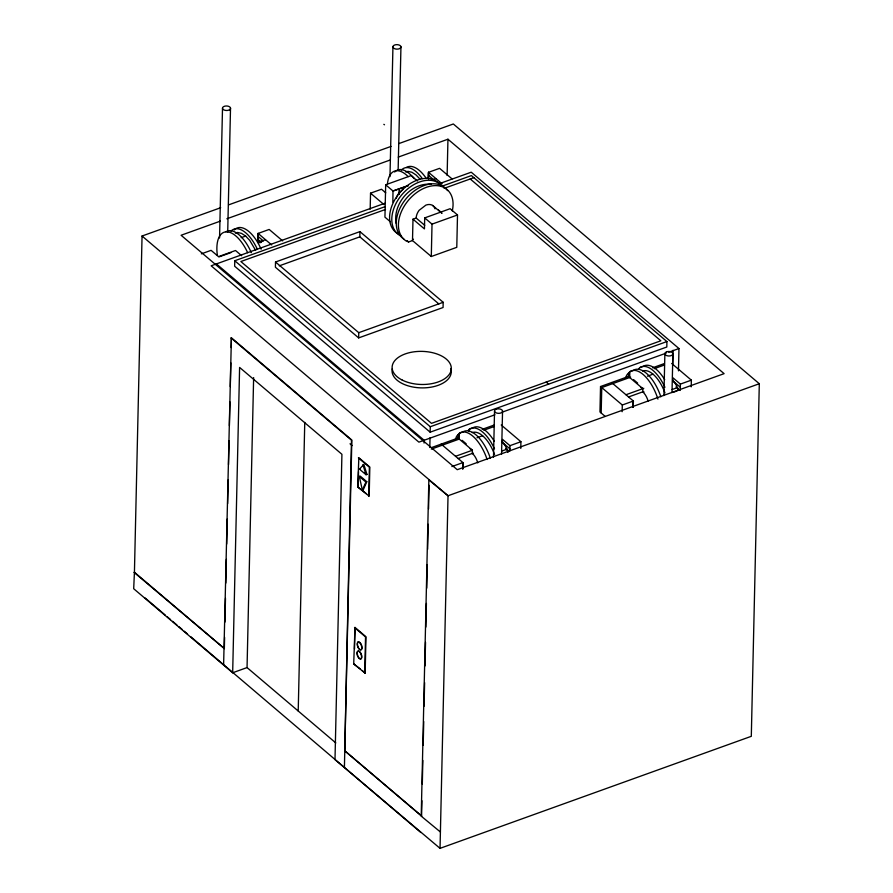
<?xml version="1.0" encoding="UTF-8"?>
<svg xmlns="http://www.w3.org/2000/svg" width="893" height="893" viewBox="0 0 893 893"><rect width="100%" height="100%" fill="white"/><g stroke="black" fill="none" stroke-linecap="round" stroke-linejoin="round"><path stroke-width="1.34" d="M257.954 242.316L258.11 233.43L269.173 229.445L282.646 240.876M428.417 178.656L428.528 172.316L439.59 168.331L452.037 178.89M509.936 448.833L502.48 442.56L502.547 439.378L509.948 445.674L509.881 450.954M680.366 387.261L672.909 380.998L672.976 377.817L680.377 384.102L680.31 389.381M134.062 572.38L224.344 648.575L134.43 572.246L133.693 588.733L232.671 672.764L247.048 667.584L335.801 742.92M134.43 572.246L142.054 236.02L220.694 207.712M219.555 237.973L222.502 108.321M227.704 232.213L230.517 108.142M223.607 665.062L231.399 337.788L351.842 440.037L344.787 750.823L421.585 816.023L344.787 750.823M224.344 648.575L224.601 637.423M224.947 622.097L225.482 598.41M225.829 583.073L226.364 559.386M226.71 544.049L227.28 518.967M227.637 503.641L228.173 479.943M228.519 464.617L229.054 440.919M229.401 425.593L229.936 401.906M230.294 386.569L230.829 362.882M231.175 347.544L231.399 337.788M385.129 206.64L234.77 260.756L234.647 266.214L430.158 432.179L666.803 347.009L666.926 341.561L471.415 175.586L441.343 186.414M232.671 672.764L239.603 367.425L341.919 454.291L334.998 759.619L440.037 848.35L751.303 736.312L759.307 383.733L453.331 123.982L398.937 143.561M247.048 667.584L253.634 377.583M257.91 242.327L258.11 233.43L271.673 244.939M262.207 241.445A11.509 5.425 70.2 0 0 260.845 241.836L258.11 239.737L258.11 233.43M275.524 262.006L275.401 267.23L358.651 337.9L443.062 307.516L443.185 302.292L359.935 231.622L275.524 262.006L358.763 332.676L358.651 337.9M298.217 711.018L304.759 422.411M438.854 303.944L359.823 236.846L359.935 231.622M353.706 663.934L354.99 627.422L365.985 636.765L365.159 673.11L353.706 663.934L360.169 668.868M357.725 486.964L358.841 457.718L369.836 467.061L369.177 496.14L357.725 486.964L366.186 493.595M354.499 648.965L354.99 627.422M358.182 486.797L358.528 471.571M370.171 209.252L370.539 193.178L381.512 189.238L385.754 192.832M364.712 673.277L365.538 636.921L354.532 627.589M368.72 496.296L369.389 467.218L358.383 457.886M417.522 181.011L411.16 175.608L385.676 184.784L384.939 217.155L390.241 221.654M389.984 176.635L392.931 46.983M392.853 202.108L392.998 191.002L385.676 184.784M398.155 169.48L400.946 46.804M399.283 192.687L399.372 188.713L399.35 194.306M412.99 219.198L424.443 228.921L424.7 217.903L450.139 208.705L457.506 214.956L456.781 247.328L431.297 256.503L412.499 240.552L412.99 219.198L416.171 218.059A11.509 7.858 -49.7 0 1 419.13 210.302L425.95 205.077A11.509 7.858 -49.7 0 1 435.014 208.828M428.528 172.316L428.383 178.678L428.528 172.316L442.091 183.824M424.063 443.051L424.13 440.26L216.396 263.915M431.297 256.503L432.022 224.132L424.7 217.903M421.585 816.023L421.931 800.731M422.311 784.065L422.847 760.445M423.193 745.164L423.728 721.544M424.075 706.263L424.61 682.643M424.99 665.966L425.526 642.346M425.872 627.065L426.407 603.445M426.754 588.163L427.289 564.543M427.635 549.262L428.205 524.247M428.551 508.965L429.086 485.346M429.812 447.527L430.035 437.76M430.158 432.179L430.281 426.731L234.77 260.756M447.125 175.452L447.951 139.219L398.233 157.112M440.037 848.35L448.029 495.76L142.054 236.02M477.766 462.898A11.509 5.425 70.2 0 0 472.319 453.41L472.386 450.239L458.031 438.05L458.109 434.668M451.869 466.57L462.942 462.596L462.797 468.948L462.942 462.596L441.175 444.111M469.294 431.632L469.35 429.243L472.71 427.914A32.918 15.494 70.2 0 1 494.264 441.22M493.494 457.205L494.532 411.182M501.565 454.247L502.547 411.003M520.775 448.42L520.92 441.722L501.23 425.001M648.195 401.337A11.509 5.425 70.2 0 0 642.748 391.848L642.826 388.667L628.46 376.478L600.531 386.535L599.962 411.974L605.141 416.372M601.179 413.012L601.759 387.562L630.659 377.17M622.153 411.706L622.298 405.009L600.531 386.535M628.46 376.478L628.538 373.095M629.688 377.516L629.811 371.767L633.104 370.584M633.104 406.382L633.371 401.024L611.605 382.55M633.371 401.024L633.226 407.387L633.371 401.024L622.298 405.009M663.923 395.543L664.872 353.829M672.005 392.585L672.887 353.65M672.73 364.244L673.043 350.29M678.468 370.841L678.97 348.538L471.236 172.193L438.563 183.958M691.204 386.848L691.361 380.15L671.67 363.44M462.719 465.822L462.942 462.596M455.151 439.959L456.624 436.208L459.649 433.06A32.684 15.393 70.2 0 1 487.12 459.504M362.357 490.145L365.907 482.041L366.811 481.707L360.214 476.103L359.31 476.438L362.357 490.145L363.272 489.81L366.811 481.707M359.466 469.171L363.842 464.371L366.945 474.417L366.041 474.741L359.466 469.171L360.381 468.836M260.667 242.036L259.919 242.896M468.077 430.571L469.517 429.064A32.918 15.494 70.2 0 1 494.499 448.855M357.78 642.502L358.16 642.1A4.108 1.931 70.2 0 1 361.397 644.858L361.743 645.873A4.108 1.931 70.2 0 1 359.946 649.524A4.108 1.931 70.2 0 1 357.535 643.127M638.506 369.01L639.957 367.503A32.918 15.494 70.2 0 1 664.928 387.294M403.234 189.115L398.892 193.122A11.509 7.858 -49.7 0 0 396.325 198.291M228.563 204.888L391.078 146.396M220.337 221.14L181.089 235.261L457.249 469.696L724.111 373.654L447.951 139.219M226.867 218.785L390.386 159.936M241.166 237.661L245.62 236.065L249.705 240.351L255.621 250.33M201.338 253.858L211.094 250.341L218.506 256.637L235.518 250.509L241.646 255.722M258.11 239.737L261.136 242.483M257.731 242.516L265.511 239.715M432.045 180.006L435.94 178.6M219.031 256.883L230.84 252.641M384.983 203.236L211.161 265.801L418.895 442.147L494.934 414.776M385.508 209.453L240.853 261.526L431.486 423.349L660.842 340.791L470.22 178.968M444.156 188.356L473.859 177.662M279.297 265.835L359.823 236.846M432.022 224.132L457.506 214.956M452.282 210.927A32.918 22.47 -49.7 0 0 418.683 191.169A32.918 22.47 -49.7 0 0 405.969 240.864L408.614 241.958L412.499 240.552M358.763 332.676L443.185 302.292M430.281 426.731L666.926 341.561M502.804 411.941L666.156 353.148M668.712 352.233L678.97 348.538M639.779 367.682L643.139 366.353A32.918 15.494 70.2 0 1 664.693 379.659M652.582 367.793L664.359 363.563M431.33 447.65L458.031 438.05M482.153 429.366L493.929 425.124M654.279 368.664L664.448 365.003M431.33 449.134L459.248 439.077L459.382 433.339L462.931 431.877A32.684 15.393 70.2 0 1 490.402 458.321M483.839 430.236L494.019 426.564M647.47 376.176L653.029 374.178M477.018 437.749L482.588 435.751M625.96 394.739L643.797 388.321M455.53 456.301L472.386 450.239A15.348 7.222 70.2 0 0 470.164 448.788M628.482 396.983L643.719 391.502M672.909 380.998L672.954 380.976A11.509 5.425 70.2 0 1 677.43 387.618L678.401 390.464L677.62 388.176M458.053 458.544L473.29 453.064M502.48 442.56L502.525 442.548A11.509 5.425 70.2 0 1 507.001 449.19L507.972 452.025M680.377 384.102L691.361 380.15M509.948 445.674L520.92 441.722M672.172 389.515L677.43 387.618M501.743 451.077L507.001 449.19M673.132 392.362L677.061 390.944M759.307 383.733L448.029 495.76L428.852 479.921L421.217 816.146L440.405 831.997M344.419 767.187L351.485 440.171L231.03 337.922M420.849 832.51L190.633 636.631M405.779 172.014L408.023 171.367L411.907 172.26L416.038 174.95L420.134 179.247M235.35 233.129L237.605 232.481L241.49 233.374L245.62 236.065M431.408 184.282C411.249 182.083 392.596 203.716 396.124 223.339M642.748 391.848L643.864 392.206M472.319 453.41L473.435 453.778M412.544 238.967L413.437 239.335M398.97 234.033L397.095 233.263A32.684 22.303 -49.7 0 1 400.689 191.649A32.684 22.303 -49.7 0 1 440.528 185.186M401.18 235.908L399.294 235.127A32.684 22.303 -49.7 0 1 402.33 194.161A32.684 22.303 -49.7 0 1 442.024 186.124M383.834 124.339L384.503 124.774M428.607 175.441L433.898 179.928M676.023 386.87L680.287 390.442M438.474 210.034L441.589 212.668M432.636 205.435L442.013 213.394M633.572 379.637L637.658 383.108M416.171 218.059L424.744 225.326M370.539 193.178L384.012 204.62M407.186 240.742L408.614 241.958M546.159 382.07L548.603 384.146M258.177 236.556L263.468 241.043M508.965 451.255L507.191 449.748L507.938 452.048M505.583 448.431L508.932 451.266M462.116 440.338L466.202 443.81M350.034 443.799L352.121 445.562M365.07 472.821L366.945 474.417M359.31 476.438L365.907 482.041M362.167 670.565L365.159 673.11M145.057 597.942L165.238 615.076M167.315 616.84L170.541 619.586M172.617 621.338L176.859 624.933M178.968 626.73L182.228 629.498M184.271 631.239L187.541 634.008M362.938 464.695L366.041 474.741M450.664 368.519A29.603 16.554 1.3 0 1 422.668 387.897A29.603 16.554 1.3 0 1 392.295 368.742M642.681 371.041A28.509 13.417 70.2 0 1 664.995 392.942M360.035 658.766A4.108 1.931 70.2 0 0 361.085 658.755L361.464 658.364A4.108 1.931 70.2 0 0 359.6 651.566A4.108 1.931 70.2 0 0 357.501 654.993L357.847 656.009A4.108 1.931 70.2 0 0 358.305 656.958M359.444 658.387A4.108 1.931 70.2 0 1 358.852 657.761M472.252 432.603A28.509 13.417 70.2 0 1 494.566 454.515M640.594 387.227A15.348 7.222 70.2 0 1 642.826 388.667M633.371 370.305A32.684 15.393 70.2 0 1 660.831 396.76M625.48 378.241A32.684 15.393 70.2 0 1 627.065 374.647L630.078 371.488A32.684 15.393 70.2 0 1 657.929 399.104M387.462 183.779A32.918 15.494 70.2 0 1 408.179 176.613M217.345 255.253A32.918 15.494 70.2 0 1 225.996 231.845A32.918 15.494 70.2 0 1 247.662 252.719M394.65 172.003A32.918 15.494 70.2 0 1 414.185 178.645M401.426 170.005A32.684 15.393 70.2 0 1 422.3 178.589M406.337 167.493A32.684 15.393 70.2 0 1 426.318 178.466M225.873 231.778A32.918 15.494 70.2 0 1 251.346 252.686M230.997 231.12A32.684 15.393 70.2 0 1 257.262 249.069M234.279 229.936A32.684 15.393 70.2 0 1 261.124 249.18M403.826 239.045A32.918 22.47 -49.7 0 1 407.442 197.141A32.918 22.47 -49.7 0 1 447.572 190.633M357.937 642.19L357.557 642.58A4.108 1.931 70.2 0 0 359.421 649.378A4.108 1.931 70.2 0 0 361.52 645.952L361.174 644.936A4.108 1.931 70.2 0 0 357.937 642.19M361.241 658.442L360.861 658.844A4.108 1.931 70.2 0 1 357.613 656.087L357.267 655.071A4.108 1.931 70.2 0 1 359.366 651.644A4.108 1.931 70.2 0 1 361.241 658.442M229.534 109.761L228.753 110.14A4.019 2.244 1.3 0 1 223.172 109.437A4.019 2.244 1.3 0 1 224.277 106.334L225.215 106.088A4.019 2.244 1.3 0 1 229.847 107.037A4.019 2.244 1.3 0 1 229.534 109.761M399.964 48.423L399.171 48.791A4.019 2.244 1.3 0 1 393.601 48.099A4.019 2.244 1.3 0 1 394.695 44.996L395.632 44.75A4.019 2.244 1.3 0 1 400.276 45.699A4.019 2.244 1.3 0 1 399.964 48.423M496.307 409.184L495.515 409.563A4.019 2.244 1.3 0 0 495.213 412.287A4.019 2.244 1.3 0 0 499.846 413.236L500.783 412.99A4.019 2.244 1.3 0 0 501.877 409.887A4.019 2.244 1.3 0 0 496.307 409.184M666.647 351.842L665.854 352.21A4.019 2.244 1.3 0 0 665.542 354.945A4.019 2.244 1.3 0 0 670.174 355.883L671.123 355.637A4.019 2.244 1.3 0 0 672.217 352.534A4.019 2.244 1.3 0 0 666.647 351.842M408.391 185.588L392.998 191.002L408.347 185.554M402.252 380.094A29.603 16.554 1.3 0 0 450.764 371.577A29.603 16.554 1.3 0 0 412.153 352.11A29.603 16.554 1.3 0 0 402.252 380.094"/></g></svg>
